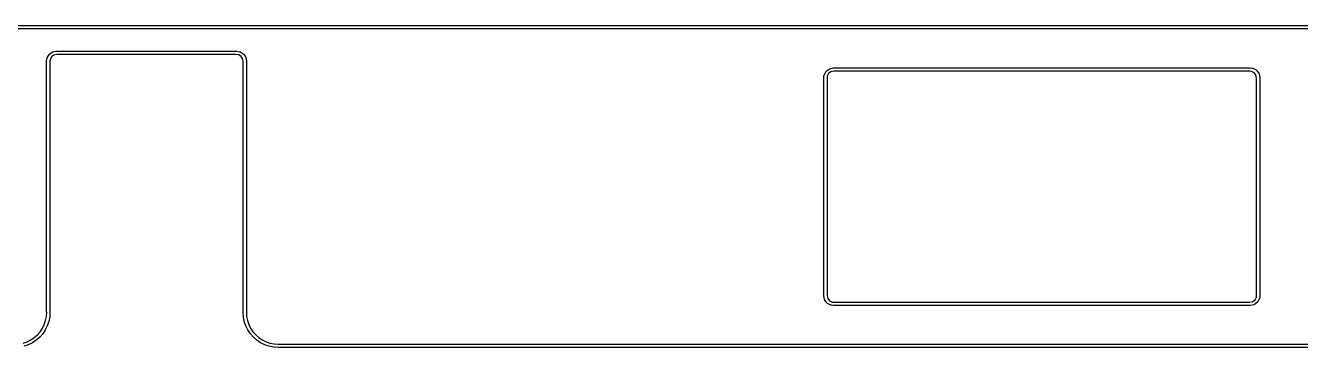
# Model space of a CAD drawing. Extents: x 0.3 to 11.5, y -5.1 to -1.4.
# Drawn here: x 3.253 to 6.257, y -5.122 to -4.365 of the extents above; entities that cross this region are included whole.
import ezdxf

# ---------------------------------------------------------------- set-up
doc = ezdxf.new("R2010")
doc.units = 0
doc.header["$MEASUREMENT"] = 0
doc.layers.add('BLACK', color=7, linetype='CONTINUOUS')

msp = doc.modelspace()

# ---------------------------------------------------------------- linework, layer by layer
at = {"layer": 'BLACK', "linetype": 'CONTINUOUS'}
for p, q in [((9.3659, -4.37303), (2.02338, -4.37303)), ((2.02342, -4.36516), (9.36577, -4.36516)), ((3.30322, -4.4481), (3.30454, -4.44101)), ((3.30454, -4.44101), (3.30491, -4.44033)), ((3.30491, -4.44033), (3.30511, -4.43958)), ((3.30511, -4.43958), (3.30955, -4.43275)), ((3.30955, -4.43275), (3.31015, -4.43227)), ((3.31015, -4.43227), (3.31063, -4.43165)), ((3.31063, -4.43165), (3.31657, -4.42757)), ((3.31213, -4.44322), (3.31102, -4.44918)), ((3.31573, -4.4377), (3.31213, -4.44322)), ((3.32038, -4.43451), (3.31573, -4.4377)), ((3.31657, -4.42757), (3.31731, -4.42736)), ((3.31731, -4.42736), (3.31798, -4.42697)), ((3.31798, -4.42697), (3.32596, -4.42528)), ((3.32718, -4.43307), (3.32038, -4.43451)), ((3.32596, -4.42528), (3.32637, -4.42533)), ((3.32637, -4.42533), (3.32677, -4.4252)), ((3.32677, -4.4252), (3.75025, -4.4252)), ((3.74988, -4.43307), (3.32718, -4.43307)), ((3.75584, -4.43418), (3.74988, -4.43307)), ((3.75025, -4.4252), (3.7506, -4.42531)), ((3.7506, -4.42531), (3.75097, -4.42526)), ((3.75097, -4.42526), (3.75805, -4.42658)), ((3.76136, -4.43777), (3.75584, -4.43418)), ((3.75805, -4.42658), (3.75873, -4.42695)), ((3.75873, -4.42695), (3.75948, -4.42715)), ((3.75948, -4.42715), (3.76631, -4.4316)), ((3.76455, -4.44243), (3.76136, -4.43777)), ((3.76599, -4.44923), (3.76455, -4.44243)), ((3.76631, -4.4316), (3.7668, -4.4322)), ((3.7668, -4.4322), (3.76741, -4.43267)), ((3.76741, -4.43267), (3.77149, -4.43862)), ((3.77149, -4.43862), (3.77171, -4.43936)), ((3.77171, -4.43936), (3.7721, -4.44003)), ((3.7721, -4.44003), (3.77378, -4.448)), ((3.30315, -4.44882), (3.30326, -4.44847)), ((3.30315, -5.03937), (3.30315, -4.44882)), ((3.30326, -4.44847), (3.30322, -4.4481)), ((3.31102, -4.44918), (3.31102, -5.03937)), ((3.76599, -5.03937), (3.76599, -4.44923)), ((3.77378, -4.448), (3.77374, -4.44842)), ((3.77374, -4.44842), (3.77387, -4.44882)), ((3.77387, -4.44882), (3.77387, -5.03937)), ((5.13491, -4.48148), (5.13878, -4.47388)), ((5.13878, -4.47388), (5.13939, -4.47328)), ((5.13939, -4.47328), (5.13986, -4.47257)), ((5.13986, -4.47257), (5.14652, -4.46735)), ((5.15068, -4.47409), (5.1454, -4.47823)), ((5.14652, -4.46735), (5.14733, -4.46705)), ((5.14733, -4.46705), (5.14807, -4.46661)), ((5.14807, -4.46661), (5.15661, -4.46467)), ((5.15792, -4.47244), (5.15068, -4.47409)), ((5.15661, -4.46467), (5.15705, -4.46471)), ((5.15705, -4.46471), (5.15748, -4.46457)), ((5.15748, -4.46457), (6.13804, -4.46457)), ((6.13779, -4.47244), (5.15792, -4.47244)), ((6.14179, -4.47294), (6.13779, -4.47244)), ((6.13804, -4.46457), (6.13828, -4.46465)), ((6.13828, -4.46465), (6.13853, -4.4646)), ((6.13853, -4.4646), (6.14345, -4.46522)), ((6.148, -4.47611), (6.14179, -4.47294)), ((6.14345, -4.46522), (6.14407, -4.46551)), ((6.14407, -4.46551), (6.14475, -4.46562)), ((6.14475, -4.46562), (6.15235, -4.46949)), ((6.15235, -4.46949), (6.15295, -4.47009)), ((6.15295, -4.47009), (6.15366, -4.47057)), ((6.15366, -4.47057), (6.15888, -4.47722)), ((5.13386, -4.48819), (5.13394, -4.48795)), ((5.13386, -5), (5.13386, -4.48819)), ((5.13389, -4.4877), (5.13451, -4.48278)), ((5.13394, -4.48795), (5.13389, -4.4877)), ((5.13451, -4.48278), (5.1348, -4.48216)), ((5.1348, -4.48216), (5.13491, -4.48148)), ((5.14224, -4.48444), (5.14173, -4.48844)), ((5.14173, -4.48844), (5.14173, -4.99956)), ((5.1454, -4.47823), (5.14224, -4.48444)), ((6.15214, -4.48139), (6.148, -4.47611)), ((6.15379, -4.48863), (6.15214, -4.48139)), ((6.15379, -4.99975), (6.15379, -4.48863)), ((6.15888, -4.47722), (6.15918, -4.47804)), ((6.15918, -4.47804), (6.15962, -4.47878)), ((6.15962, -4.47878), (6.16157, -4.48732)), ((6.16157, -4.48732), (6.16152, -4.48776)), ((6.16152, -4.48776), (6.16166, -4.48819)), ((6.16166, -4.48819), (6.16166, -5)), ((5.134, -5.00043), (5.13386, -5)), ((5.13396, -5.00087), (5.134, -5.00043)), ((5.1359, -5.00941), (5.13396, -5.00087)), ((5.13634, -5.01015), (5.1359, -5.00941)), ((5.13664, -5.01096), (5.13634, -5.01015)), ((5.14186, -5.01762), (5.13664, -5.01096)), ((5.14173, -4.99956), (5.14338, -5.0068)), ((5.14338, -5.0068), (5.14752, -5.01208)), ((5.14752, -5.01208), (5.15374, -5.01525)), ((5.15374, -5.01525), (5.15773, -5.01575)), ((5.15773, -5.01575), (6.1376, -5.01575)), ((6.1376, -5.01575), (6.14484, -5.0141)), ((6.14484, -5.0141), (6.15012, -5.00996)), ((6.15566, -5.01562), (6.14901, -5.02084)), ((6.15012, -5.00996), (6.15329, -5.00374)), ((6.15329, -5.00374), (6.15379, -4.99975)), ((6.15614, -5.01491), (6.15566, -5.01562)), ((6.15674, -5.01431), (6.15614, -5.01491)), ((6.16061, -5.00671), (6.15674, -5.01431)), ((6.16072, -5.00603), (6.16061, -5.00671)), ((6.16101, -5.00541), (6.16072, -5.00603)), ((6.16163, -5.00049), (6.16101, -5.00541)), ((6.16166, -5), (6.16158, -5.00024)), ((6.16158, -5.00024), (6.16163, -5.00049)), ((3.30267, -5.04915), (3.30328, -5.03978)), ((3.30328, -5.03978), (3.30315, -5.03937)), ((3.31102, -5.03937), (3.31032, -5.05016)), ((3.7667, -5.05016), (3.76599, -5.03937)), ((3.77387, -5.03937), (3.77373, -5.03978)), ((3.77373, -5.03978), (3.77435, -5.04915)), ((5.14257, -5.0181), (5.14186, -5.01762)), ((5.14317, -5.0187), (5.14257, -5.0181)), ((5.15077, -5.02257), (5.14317, -5.0187)), ((5.15145, -5.02268), (5.15077, -5.02257)), ((5.15207, -5.02297), (5.15145, -5.02268)), ((5.15699, -5.02359), (5.15207, -5.02297)), ((5.15724, -5.02354), (5.15699, -5.02359)), ((5.15748, -5.02362), (5.15724, -5.02354)), ((6.13804, -5.02362), (5.15748, -5.02362)), ((6.13847, -5.02348), (6.13804, -5.02362)), ((6.13891, -5.02352), (6.13847, -5.02348)), ((6.14745, -5.02158), (6.13891, -5.02352)), ((6.14819, -5.02114), (6.14745, -5.02158)), ((6.14901, -5.02084), (6.14819, -5.02114)), ((3.29327, -5.07685), (3.2976, -5.06806)), ((3.2976, -5.06806), (3.30076, -5.05877)), ((3.30473, -5.07101), (3.29995, -5.08071)), ((3.30076, -5.05877), (3.30267, -5.04915)), ((3.30821, -5.06077), (3.30473, -5.07101)), ((3.31032, -5.05016), (3.30821, -5.06077)), ((3.76881, -5.06077), (3.7667, -5.05016)), ((3.77229, -5.07101), (3.76881, -5.06077)), ((3.77707, -5.08071), (3.77229, -5.07101)), ((3.77435, -5.04915), (3.77626, -5.05877)), ((3.77626, -5.05877), (3.77941, -5.06806)), ((3.77941, -5.06806), (3.78375, -5.07685)), ((3.25703, -5.10863), (3.26583, -5.10429)), ((3.26583, -5.10429), (3.27398, -5.09884)), ((3.27868, -5.10496), (3.26969, -5.11097)), ((3.27398, -5.09884), (3.28135, -5.09238)), ((3.28681, -5.09783), (3.27868, -5.10496)), ((3.28135, -5.09238), (3.28782, -5.08501)), ((3.29394, -5.0897), (3.28681, -5.09783)), ((3.28782, -5.08501), (3.29327, -5.07685)), ((3.29995, -5.08071), (3.29394, -5.0897)), ((3.78308, -5.0897), (3.77707, -5.08071)), ((3.79021, -5.09783), (3.78308, -5.0897)), ((3.78375, -5.07685), (3.7892, -5.08501)), ((3.7892, -5.08501), (3.79566, -5.09238)), ((3.79834, -5.10496), (3.79021, -5.09783)), ((3.79566, -5.09238), (3.80304, -5.09884)), ((3.80733, -5.11097), (3.79834, -5.10496)), ((3.80304, -5.09884), (3.81119, -5.10429)), ((3.81119, -5.10429), (3.81998, -5.10863)), ((3.24775, -5.11178), (3.25703, -5.10863)), ((3.25999, -5.11575), (3.24974, -5.11923)), ((3.26969, -5.11097), (3.25999, -5.11575)), ((3.81703, -5.11575), (3.80733, -5.11097)), ((3.82727, -5.11923), (3.81703, -5.11575)), ((3.81998, -5.10863), (3.82927, -5.11178)), ((3.83788, -5.12134), (3.82727, -5.11923)), ((3.82927, -5.11178), (3.83889, -5.11369)), ((3.84867, -5.12205), (3.83788, -5.12134)), ((3.83889, -5.11369), (3.84826, -5.11431)), ((3.84826, -5.11431), (3.84867, -5.11417)), ((3.84867, -5.11417), (7.16535, -5.11417)), ((7.16535, -5.12205), (3.84867, -5.12205))]:
    msp.add_line(p, q, dxfattribs=at)

doc.saveas('drawing.dxf')
